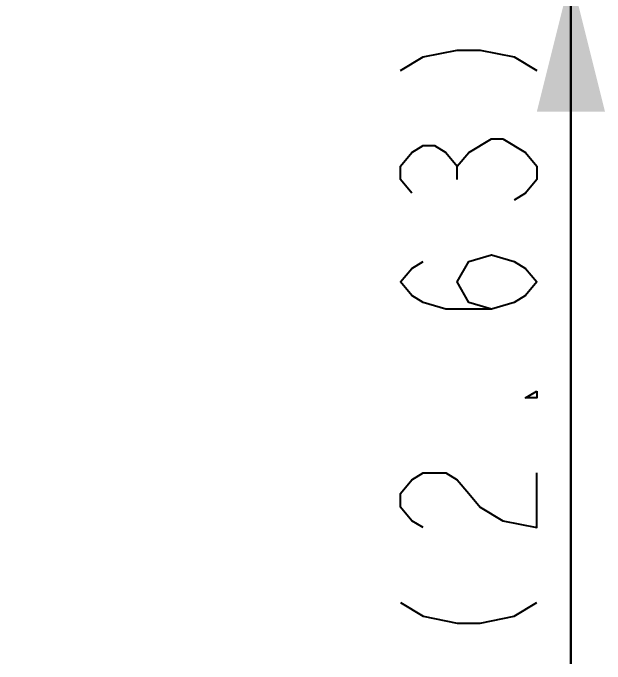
# Model space of a CAD drawing. Header units: millimetres. Extents: x 15 to 418, y 12 to 300.
# Drawn here: x 180.26 to 197.63, y 104.65 to 123.73 of the extents above; entities that cross this region are included whole.
import ezdxf

# ---------------------------------------------------------------- set-up
doc = ezdxf.new("R2010")
doc.units = ezdxf.units.MM
doc.header["$LTSCALE"] = 23.1
doc.layers.get('0').update_dxf_attribs({"linetype": 'CONTINUOUS'})
doc.styles.get("Standard").update_dxf_attribs({"font": 'txt', "width": 0.8})
doc.dimstyles.new('DIMSTYLE_3', dxfattribs={"dimtxt": 4, "dimasz": 4, "dimexe": 0.5, "dimexo": 0.0625, "dimgap": 1, "dimtad": 0, "dimtih": 1, "dimtoh": 1, "dimdsep": 46, "dimtxsty": 'Standard', "dimblk": '_FILLED', "dimblk1": '_FILLED', "dimblk2": '_FILLED', "dimcen": 0.09, "dimadec": 0, "dimazin": 0, "dimtp": 0.01, "dimtm": 0.01, "dimtfac": 1, "dimtofl": 0, "dimtmove": 0, "dimatfit": 3, "dimldrblk": '_FILLED', "dimfxl": 0, "dimtolj": 1, "dimarcsym": 0})

# ---------------------------------------------------------------- blocks, each defined once
blk = doc.blocks.new('_FILLED')
at = {"color": 0, "linetype": 'ByBlock'}
blk.add_solid([(0, 0), (-1, 0.25), (-1, -0.25)], dxfattribs=at)
blk = doc.blocks.new('*D7')
at = {"color": 2, "linetype": 'Continuous', "transparency": 16777216}
for p, q in [((196.626, 127.47), (196.626, 129.47)), ((196.626, 129.47), (196.626, 126.154)), ((181.664, 127.47), (197.126, 127.47)), ((196.626, 104.646), (196.626, 126.154)), ((180.318, 124.839), (197.126, 124.839)), ((196.626, 124.839), (196.626, 104.646))]:
    blk.add_line(p, q, dxfattribs=at)
at = {"color": 2, "linetype": 'Continuous', "transparency": 16777216, "xscale": 4, "yscale": 4, "zscale": 4}
for p, rotation in [((196.626, 127.47), 270), ((196.626, 124.839), 90)]:
    blk.add_blockref('_FILLED', p, dxfattribs=dict(at, rotation=rotation))

msp = doc.modelspace()

# ---------------------------------------------------------------- linework, layer by layer
at = {"color": 2, "linetype": 'Continuous'}
msp.add_line((193.292, 118.846), (193.292, 119.246), dxfattribs=at)
for points in [[(191.626, 122.046), (192.292, 122.446), (193.292, 122.646), (193.959, 122.646), (194.959, 122.446), (195.626, 122.046)], [(193.626, 119.646), (194.292, 120.046), (194.626, 120.046)], [(194.626, 120.046), (195.292, 119.646), (195.626, 119.246), (195.626, 118.846), (195.292, 118.446), (194.959, 118.246)], [(191.959, 118.446), (191.626, 118.846), (191.626, 119.246), (191.959, 119.646), (192.292, 119.846), (192.626, 119.846), (192.959, 119.646), (193.292, 119.246), (193.626, 119.646)], [(194.292, 115.046), (193.626, 115.246), (193.292, 115.846), (193.626, 116.446), (194.292, 116.646), (194.959, 116.446), (195.292, 116.246), (195.626, 115.846), (195.292, 115.446), (194.959, 115.246), (194.292, 115.046), (192.959, 115.046), (192.292, 115.246), (191.959, 115.446), (191.626, 115.846), (191.959, 116.246), (192.292, 116.446)], [(195.626, 112.646), (195.626, 112.446), (195.292, 112.446), (195.626, 112.646)], [(192.292, 108.646), (191.959, 108.846), (191.626, 109.246), (191.626, 109.646), (191.959, 110.046), (192.292, 110.246), (192.959, 110.246), (193.292, 110.046), (193.626, 109.646), (193.959, 109.246), (194.626, 108.846), (195.626, 108.646), (195.626, 110.246)], [(191.626, 106.446), (192.292, 106.046), (193.292, 105.846), (193.959, 105.846), (194.959, 106.046), (195.626, 106.446)]]:
    msp.add_lwpolyline(points, dxfattribs=at)

# ---------------------------------------------------------------- dimensions: what is measured, and where the dimension line sits
dim = msp.add_linear_dim(base=(196.626, 127.47), p1=(180.255, 124.839), p2=(181.601, 127.47), angle=90, text='(<>)', dimstyle='DIMSTYLE_3', override={"dimtad": 1, "dimtih": 0, "dimtoh": 0}, dxfattribs=at)
dim.commit()
dim.dimension.update_dxf_attribs({"geometry": '*D7', "text_midpoint": (196.626, 104.646), "dimtype": 160})

doc.saveas('drawing.dxf')
